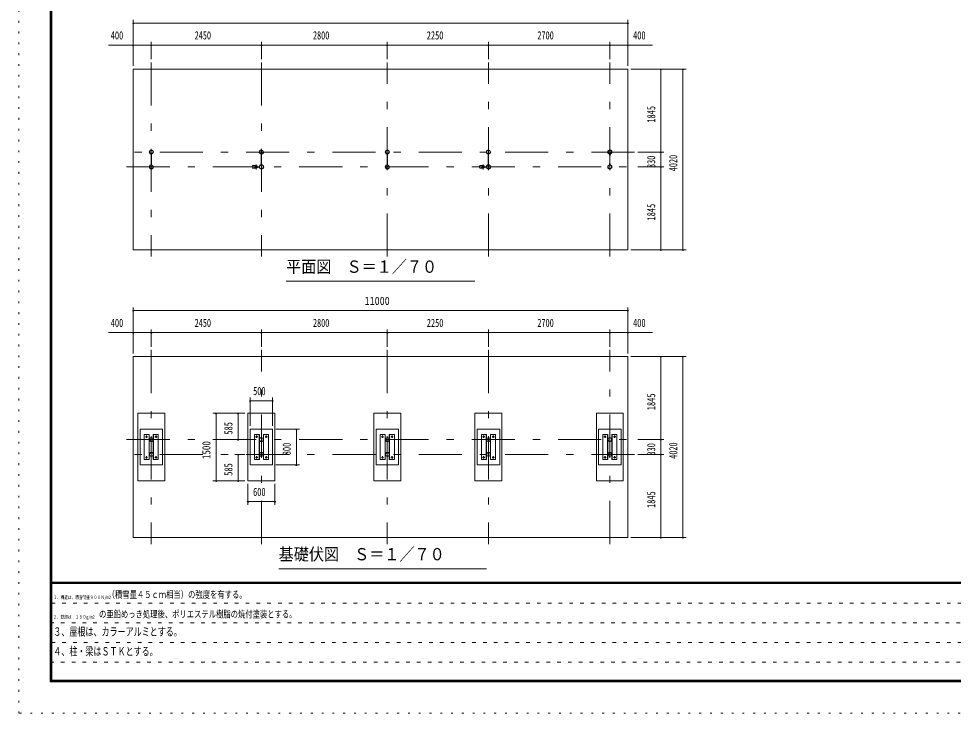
# Model space of a CAD drawing. Units: millimetres, scale not verified, with parts at other scales. Extents: x -31546 to 31551, y -14700 to 14700.
# Drawn here: x -10029 to 10761, y -14700 to 748 of the extents above; entities that cross this region are included whole.
import ezdxf
from ezdxf.enums import TextEntityAlignment as Align

# ---------------------------------------------------------------- set-up
doc = ezdxf.new("R2010")
doc.units = ezdxf.units.MM
doc.header["$LTSCALE"] = 80
for name, pattern in [('USER1', [3, 1, -2]), ('USER3', [24, 12, -5, 2, -5]), ('USER4', [3, 0.5, -2.5])]:
    doc.linetypes.add(name, pattern=pattern)
doc.layers.add('0-1_0-F1TEXT', color=7, linetype='Continuous')
for name, color, linetype, lineweight in [('0-2_1-07BOLD', 7, 'Continuous', 18), ('0-3_1-27CENTER', 3, 'USER3', 18), ('0-5_1-57DIM', 3, 'Continuous', 18), ('0-C_F-F1PAPER', 5, 'Continuous', 18), ('0-D_F-E_J_ADD', 5, 'USER4', 18)]:
    doc.layers.add(name, color=color, linetype=linetype, lineweight=lineweight)
doc.styles.add('ＭＳ ゴシック', font='')
doc.styles.get('ＭＳ ゴシック').set_extended_font_data('MS Gothic')

msp = doc.modelspace()

# ---------------------------------------------------------------- linework, layer by layer
at = {"layer": '0-2_1-07BOLD'}
for p, q in [((-7082.41, -2503.01), (-7082.41, -2261.91)), ((-7076.41, -2261.91), (-7076.41, -2503.01)), ((-4632.41, -2503.01), (-4632.41, -2261.91)), ((-4626.41, -2261.91), (-4626.41, -2503.01)), ((-1832.41, -2503.01), (-1832.41, -2261.91)), ((-1826.41, -2261.91), (-1826.41, -2503.01)), ((417.6, -2261.91), (417.6, -2503.01)), ((423.6, -2503.01), (423.6, -2261.91)), ((3117.59, -2261.91), (3117.59, -2503.01)), ((3123.59, -2503.01), (3123.59, -2261.91)), ((-4824.51, -2519.96), (-4756.93, -2519.96)), ((-4756.93, -2574.96), (-4824.51, -2574.96)), ((-4720.07, -2544.45), (-4673.86, -2544.45)), ((-4673.86, -2550.45), (-4720.07, -2550.45)), ((-4675.33, -2542.85), (-4718.68, -2542.85)), ((-4718.68, -2552.06), (-4675.33, -2552.06)), ((225.49, -2519.96), (293.08, -2519.96)), ((293.08, -2574.96), (225.49, -2574.96)), ((329.93, -2544.45), (376.14, -2544.45)), ((376.14, -2550.45), (329.93, -2550.45)), ((374.67, -2542.85), (331.33, -2542.85)), ((331.33, -2552.06), (374.67, -2552.06)), ((-7128.47, -8497.46), (-7128.47, -9057.46)), ((-7030.36, -9057.46), (-7030.36, -8497.46)), ((-4678.46, -8497.46), (-4678.46, -9057.46)), ((-4580.36, -9057.46), (-4580.36, -8497.46)), ((-1878.46, -8497.46), (-1878.46, -9057.46)), ((-1780.36, -9057.46), (-1780.36, -8497.46)), ((371.54, -8497.46), (371.54, -9057.46)), ((469.64, -9057.46), (469.64, -8497.46)), ((3071.54, -8497.46), (3071.54, -9057.46)), ((3169.64, -9057.46), (3169.64, -8497.46))]:
    msp.add_line(p, q, dxfattribs=at)
for points in [[(3520.59, -372.46), (3520.59, -4392.46), (-7479.41, -4392.46), (-7479.41, -372.46)], [(-7479.41, -6767.45), (-7479.41, -10787.46), (3520.59, -10787.46), (3520.59, -6767.45)], [(-7379.41, -8027.45), (-6779.41, -8027.45), (-6779.41, -9527.46), (-7379.41, -9527.46)], [(-4329.41, -8027.45), (-4929.41, -8027.45), (-4929.41, -9527.46), (-4329.41, -9527.46)], [(-2129.41, -8027.45), (-1529.41, -8027.45), (-1529.41, -9527.46), (-2129.41, -9527.46)], [(720.59, -8027.45), (120.59, -8027.45), (120.59, -9527.46), (720.59, -9527.46)], [(2820.59, -8027.45), (3420.59, -8027.45), (3420.59, -9527.46), (2820.59, -9527.46)], [(-7329.41, -8377.46), (-7329.41, -9177.46), (-6829.41, -9177.46), (-6829.41, -8377.46)], [(-7235.96, -8497.46), (-7123.96, -8497.46), (-7123.96, -9057.46), (-7235.96, -9057.46)], [(-7034.87, -9057.46), (-7034.87, -8497.46), (-6922.87, -8497.46), (-6922.87, -9057.46)], [(-4379.41, -8377.46), (-4879.41, -8377.46), (-4879.41, -9177.46), (-4379.41, -9177.46)], [(-4785.96, -8497.46), (-4673.96, -8497.46), (-4673.96, -9057.46), (-4785.96, -9057.46)], [(-4584.86, -9057.46), (-4584.86, -8497.46), (-4472.86, -8497.46), (-4472.86, -9057.46)], [(-2079.41, -8377.46), (-2079.41, -9177.46), (-1579.41, -9177.46), (-1579.41, -8377.46)], [(-1985.96, -8497.46), (-1873.96, -8497.46), (-1873.96, -9057.46), (-1985.96, -9057.46)], [(-1784.86, -9057.46), (-1784.86, -8497.46), (-1672.86, -8497.46), (-1672.86, -9057.46)], [(670.59, -8377.46), (670.59, -9177.46), (170.59, -9177.46), (170.59, -8377.46)], [(264.04, -8497.46), (376.04, -8497.46), (376.04, -9057.46), (264.04, -9057.46)], [(465.14, -9057.46), (465.14, -8497.46), (577.13, -8497.46), (577.13, -9057.46)], [(2870.59, -8377.46), (2870.59, -9177.46), (3370.59, -9177.46), (3370.59, -8377.46)], [(2964.04, -8497.46), (3076.04, -8497.46), (3076.04, -9057.46), (2964.04, -9057.46)], [(3165.14, -9057.46), (3165.14, -8497.46), (3277.13, -8497.46), (3277.13, -9057.46)]]:
    msp.add_lwpolyline(points, close=True, dxfattribs=at)
for points in [[(-7084.01, -2263.38), (-7084.01, -2292.46), (-7082.41, -2292.46)], [(-7076.41, -2292.46), (-7074.8, -2292.46), (-7074.8, -2263.38)], [(-4634.01, -2263.38), (-4634.01, -2292.46), (-4632.41, -2292.46)], [(-4626.41, -2292.46), (-4624.8, -2292.46), (-4624.8, -2263.38)], [(-1834.01, -2263.38), (-1834.01, -2292.46), (-1832.41, -2292.46)], [(-1826.41, -2292.46), (-1824.8, -2292.46), (-1824.8, -2263.38)], [(417.6, -2292.46), (415.99, -2292.46), (415.99, -2263.38)], [(425.2, -2263.38), (425.2, -2292.46), (423.6, -2292.46)], [(3117.59, -2292.46), (3115.98, -2292.46), (3115.98, -2263.38)], [(3125.19, -2263.38), (3125.19, -2292.46), (3123.59, -2292.46)], [(-7082.41, -2472.46), (-7084.01, -2472.46), (-7084.01, -2501.54)], [(-7074.8, -2501.54), (-7074.8, -2472.46), (-7076.41, -2472.46)], [(-4632.41, -2472.46), (-4634.01, -2472.46), (-4634.01, -2501.54)], [(-4624.8, -2501.54), (-4624.8, -2472.46), (-4626.41, -2472.46)], [(-1832.41, -2472.46), (-1834.01, -2472.46), (-1834.01, -2501.54)], [(-1824.8, -2501.54), (-1824.8, -2472.46), (-1826.41, -2472.46)], [(415.99, -2501.54), (415.99, -2472.46), (417.6, -2472.46)], [(423.6, -2472.46), (425.2, -2472.46), (425.2, -2501.54)], [(3115.98, -2501.54), (3115.98, -2472.46), (3117.59, -2472.46)], [(3123.59, -2472.46), (3125.19, -2472.46), (3125.19, -2501.54)]]:
    msp.add_lwpolyline(points, dxfattribs=at)
for centre, radius in [((-7079.41, -2217.46), 44.55), ((-7079.41, -2217.46), 40.35), ((-7079.41, -2169.06), 2.25), ((-4629.41, -2217.46), 44.55), ((-4629.41, -2217.46), 40.35), ((-4629.41, -2169.06), 2.25), ((-1829.41, -2217.46), 44.55), ((-1829.41, -2217.46), 40.35), ((-1829.41, -2169.06), 3.85), ((-1829.41, -2169.06), 2.25), ((420.59, -2217.46), 44.55), ((420.59, -2217.46), 40.35), ((420.59, -2169.06), 2.25), ((3120.59, -2217.46), 44.55), ((3120.59, -2217.46), 40.35), ((3120.59, -2169.06), 2.25), ((-7079.41, -2547.46), 44.55), ((-7079.41, -2547.46), 40.35), ((-7079.41, -2595.86), 2.25), ((-4778.76, -2547.46), 2.25), ((-4747.41, -2547.46), 27.5), ((-4629.41, -2547.46), 46.15), ((-4629.41, -2547.46), 44.55), ((-4629.41, -2547.46), 40.35), ((-4629.41, -2595.86), 2.25), ((-4581.01, -2547.46), 2.25), ((-1829.41, -2547.46), 44.55), ((-1829.41, -2547.46), 40.35), ((-1829.41, -2595.86), 3.85), ((-1829.41, -2595.86), 2.25), ((271.24, -2547.46), 2.25), ((302.59, -2547.46), 27.5), ((420.59, -2547.46), 46.15), ((420.59, -2547.46), 44.55), ((420.59, -2547.46), 40.35), ((420.59, -2595.86), 2.25), ((469, -2547.46), 2.25), ((3120.59, -2547.46), 44.55), ((3120.59, -2547.46), 40.35), ((3120.59, -2595.86), 2.25), ((-7185.91, -8547.46), 14.5), ((-7079.41, -8612.46), 44.55), ((-7079.41, -8612.46), 40.35), ((-6972.91, -8547.46), 14.5), ((-4735.91, -8547.46), 14.5), ((-4629.41, -8612.46), 44.55), ((-4629.41, -8612.46), 40.35), ((-4522.91, -8547.46), 14.5), ((-1935.91, -8547.46), 14.5), ((-1829.41, -8612.46), 44.55), ((-1829.41, -8612.46), 40.35), ((-1722.91, -8547.46), 14.5), ((314.09, -8547.46), 14.5), ((420.59, -8612.46), 44.55), ((420.59, -8612.46), 40.35), ((527.09, -8547.46), 14.5), ((3014.09, -8547.46), 14.5), ((3120.59, -8612.46), 44.55), ((3120.59, -8612.46), 40.35), ((3227.09, -8547.46), 14.5), ((-7079.41, -8942.45), 44.55), ((-7079.41, -8942.45), 40.35), ((-4629.41, -8942.45), 44.55), ((-4629.41, -8942.45), 40.35), ((-1829.41, -8942.45), 44.55), ((-1829.41, -8942.45), 40.35), ((420.59, -8942.45), 44.55), ((420.59, -8942.45), 40.35), ((3120.59, -8942.45), 44.55), ((3120.59, -8942.45), 40.35), ((-7185.91, -9007.46), 14.5), ((-6972.91, -9007.46), 14.5), ((-4735.91, -9007.46), 14.5), ((-4522.91, -9007.46), 14.5), ((-1935.91, -9007.46), 14.5), ((-1722.91, -9007.46), 14.5), ((314.09, -9007.46), 14.5), ((527.09, -9007.46), 14.5), ((3014.09, -9007.46), 14.5), ((3227.09, -9007.46), 14.5)]:
    msp.add_circle(centre, radius, dxfattribs=at)
for centre, radius, start, end in [((-7079.41, -2217.46), 46.15, 93.78961, 264.28209), ((-7079.41, -2169.06), 3.85, 322.09525, 270.00276), ((-7079.41, -2217.46), 46.15, 275.72758, 90.00154), ((-4629.41, -2217.46), 46.15, 93.78961, 264.28209), ((-4629.41, -2169.06), 3.85, 322.09525, 270.00276), ((-4629.41, -2217.46), 46.15, 275.72758, 90.00154), ((-1829.41, -2217.46), 46.15, 275.71791, 264.28209), ((420.59, -2217.46), 46.15, 93.78961, 264.28209), ((420.59, -2169.06), 3.85, 322.09525, 270.00276), ((420.59, -2217.46), 46.15, 275.72758, 90.00154), ((3120.59, -2217.46), 46.15, 89.99846, 264.27242), ((3120.59, -2169.06), 3.85, 269.99724, 217.90475), ((3120.59, -2217.46), 46.15, 275.71791, 86.21039), ((-7079.41, -2547.46), 46.15, 95.71837, 266.21085), ((-7079.41, -2595.86), 3.85, 90, 37.90752), ((-7079.41, -2547.46), 46.15, 269.99892, 84.27287), ((-4789.01, -2547.46), 44.9, 142.23546, 217.76454), ((-4778.76, -2547.46), 3.85, 51.34222, 0), ((-4747.41, -2547.46), 29.1, 9.09488, 180), ((-4747.41, -2547.46), 29.1, 185.93016, 350.90877), ((-4730.01, -2547.46), 44.9, 142.23546, 160.41136), ((-4730.01, -2547.46), 44.9, 199.58864, 217.76454), ((-4629.41, -2595.86), 3.85, 90, 37.90752), ((-4581.01, -2547.46), 3.85, 180, 127.90752), ((-1829.41, -2547.46), 46.15, 95.71837, 84.28163), ((260.99, -2547.46), 44.9, 142.23546, 217.76454), ((271.24, -2547.46), 3.85, 51.34222, 0), ((302.59, -2547.46), 29.1, 9.09488, 180), ((302.59, -2547.46), 29.1, 185.93016, 350.90877), ((320, -2547.46), 44.9, 142.23546, 160.41136), ((320, -2547.46), 44.9, 199.58864, 217.76454), ((420.59, -2595.86), 3.85, 90, 37.90752), ((469, -2547.46), 3.85, 180, 127.90752), ((3120.59, -2547.46), 46.15, 95.72713, 270.00108), ((3120.59, -2595.86), 3.85, 142.09248, 90), ((3120.59, -2547.46), 46.15, 273.78915, 84.28163)]:
    msp.add_arc(centre, radius, start, end, dxfattribs=at)
at = {"layer": '0-3_1-27CENTER'}
for p, q in [((-7079.41, -222.46), (-7079.41, -4542.46)), ((-4629.41, -222.46), (-4629.41, -4542.46)), ((-1829.41, -4542.46), (-1829.41, -222.46)), ((420.59, -4542.46), (420.59, -222.46)), ((3120.59, -4542.46), (3120.59, -222.46)), ((3670.59, -2217.46), (-7629.41, -2217.46)), ((-4747.41, -2492.46), (-4747.41, -2602.46)), ((302.59, -2492.46), (302.59, -2602.46)), ((-7629.41, -2547.46), (3670.59, -2547.46)), ((-4696.94, -2558.22), (-4696.94, -2536.69)), ((353.07, -2558.22), (353.07, -2536.69)), ((-7079.41, -6617.46), (-7079.41, -10937.46)), ((-4629.41, -10937.46), (-4629.41, -6617.46)), ((-1829.41, -6617.46), (-1829.41, -10937.46)), ((420.59, -6617.46), (420.59, -10937.46)), ((3120.59, -10937.46), (3120.59, -6617.46)), ((-7185.91, -8522.46), (-7185.91, -8572.46)), ((-6972.91, -8572.46), (-6972.91, -8522.46)), ((-4735.91, -8572.46), (-4735.91, -8522.46)), ((-4522.91, -8522.46), (-4522.91, -8572.46)), ((-1935.91, -8522.46), (-1935.91, -8572.46)), ((-1722.91, -8572.46), (-1722.91, -8522.46)), ((314.09, -8522.46), (314.09, -8572.46)), ((527.09, -8572.46), (527.09, -8522.46)), ((3014.09, -8572.46), (3014.09, -8522.46)), ((3227.09, -8522.46), (3227.09, -8572.46)), ((-7629.41, -8612.46), (3670.59, -8612.46)), ((-7160.91, -8547.46), (-7210.91, -8547.46)), ((-6947.91, -8547.46), (-6997.91, -8547.46)), ((-4710.91, -8547.46), (-4760.91, -8547.46)), ((-4547.91, -8547.46), (-4497.91, -8547.46)), ((-1910.91, -8547.46), (-1960.91, -8547.46)), ((-1697.91, -8547.46), (-1747.91, -8547.46)), ((339.09, -8547.46), (289.09, -8547.46)), ((552.09, -8547.46), (502.09, -8547.46)), ((2989.09, -8547.46), (3039.09, -8547.46)), ((3202.09, -8547.46), (3252.09, -8547.46)), ((3670.59, -8942.45), (-7629.41, -8942.45)), ((-7160.91, -9007.46), (-7210.91, -9007.46)), ((-7185.91, -9032.46), (-7185.91, -8982.46)), ((-6947.91, -9007.46), (-6997.91, -9007.46)), ((-6972.91, -8982.46), (-6972.91, -9032.46)), ((-4710.91, -9007.46), (-4760.91, -9007.46)), ((-4735.91, -8982.46), (-4735.91, -9032.46)), ((-4497.91, -9007.46), (-4547.91, -9007.46)), ((-4522.91, -9032.46), (-4522.91, -8982.46)), ((-1960.91, -9007.46), (-1910.91, -9007.46)), ((-1935.91, -9032.46), (-1935.91, -8982.46)), ((-1697.91, -9007.46), (-1747.91, -9007.46)), ((-1722.91, -8982.46), (-1722.91, -9032.46)), ((289.09, -9007.46), (339.09, -9007.46)), ((314.09, -9032.46), (314.09, -8982.46)), ((552.09, -9007.46), (502.09, -9007.46)), ((527.09, -8982.46), (527.09, -9032.46)), ((3039.09, -9007.46), (2989.09, -9007.46)), ((3014.09, -9032.46), (3014.09, -8982.46)), ((3252.09, -9007.46), (3202.09, -9007.46)), ((3227.09, -8982.46), (3227.09, -9032.46))]:
    msp.add_line(p, q, dxfattribs=at)
at = {"layer": '0-5_1-57DIM'}
for p, q in [((-7465.41, 652.54), (-7493.41, 652.54)), ((-7479.41, 722.54), (-7479.41, -302.46)), ((-7479.41, 652.54), (3520.59, 652.54)), ((3534.59, 652.54), (3506.59, 652.54)), ((3520.59, -302.46), (3520.59, 722.54)), ((-7079.41, 232.54), (-7079.41, -152.46)), ((-4629.41, -152.46), (-4629.41, 232.54)), ((-1829.41, -152.46), (-1829.41, 232.54)), ((420.59, 232.54), (420.59, -152.46)), ((3120.59, -152.46), (3120.59, 232.54)), ((-7479.41, 162.54), (-8028.91, 162.54)), ((-7465.41, 162.54), (-7493.41, 162.54)), ((-7479.41, 162.54), (-7079.41, 162.54)), ((-7065.41, 162.54), (-7093.41, 162.54)), ((-7079.41, 162.54), (-4629.41, 162.54)), ((-4615.41, 162.54), (-4643.41, 162.54)), ((-4629.41, 162.54), (-1829.41, 162.54)), ((-1815.41, 162.54), (-1843.41, 162.54)), ((-1829.41, 162.54), (420.59, 162.54)), ((434.59, 162.54), (406.59, 162.54)), ((420.59, 162.54), (3120.59, 162.54)), ((3134.59, 162.54), (3106.59, 162.54)), ((3120.59, 162.54), (3520.59, 162.54)), ((3534.59, 162.54), (3506.59, 162.54)), ((3520.59, 162.54), (4070.09, 162.54)), ((3590.59, -372.46), (4815.59, -372.46)), ((4269.6, -372.46), (4241.6, -372.46)), ((4255.6, -372.46), (4255.6, -2217.46)), ((4759.59, -372.46), (4731.59, -372.46)), ((4745.59, -372.46), (4745.59, -4392.46)), ((4325.6, -2217.46), (3740.59, -2217.46)), ((4269.6, -2217.46), (4241.6, -2217.46)), ((4255.6, -2217.46), (4255.6, -2547.46)), ((3740.59, -2547.46), (4325.6, -2547.46)), ((4269.6, -2547.46), (4241.6, -2547.46)), ((4255.6, -2547.46), (4255.6, -4392.46)), ((3590.59, -4392.46), (4815.59, -4392.46)), ((4269.6, -4392.46), (4241.6, -4392.46)), ((4759.59, -4392.46), (4731.59, -4392.46)), ((-4079.41, -5092.46), (120.59, -5092.46)), ((-7465.41, -5742.46), (-7493.41, -5742.46)), ((-7479.41, -5672.46), (-7479.41, -6697.46)), ((-7479.41, -5742.46), (3520.59, -5742.46)), ((3534.59, -5742.46), (3506.59, -5742.46)), ((3520.59, -6697.46), (3520.59, -5672.46)), ((-7479.41, -6232.46), (-8028.91, -6232.46)), ((-7465.41, -6232.46), (-7493.41, -6232.46)), ((-7479.41, -6232.46), (-7079.41, -6232.46)), ((-7065.41, -6232.46), (-7093.41, -6232.46)), ((-7079.41, -6162.46), (-7079.41, -6547.46)), ((-7079.41, -6232.46), (-4629.41, -6232.46)), ((-4615.41, -6232.46), (-4643.41, -6232.46)), ((-4629.41, -6547.46), (-4629.41, -6162.46)), ((-4629.41, -6232.46), (-1829.41, -6232.46)), ((-1815.41, -6232.46), (-1843.41, -6232.46)), ((-1829.41, -6547.46), (-1829.41, -6162.46)), ((-1829.41, -6232.46), (420.59, -6232.46)), ((434.59, -6232.46), (406.59, -6232.46)), ((420.59, -6162.46), (420.59, -6547.46)), ((420.59, -6232.46), (3120.59, -6232.46)), ((3134.59, -6232.46), (3106.59, -6232.46)), ((3120.59, -6547.46), (3120.59, -6162.46)), ((3120.59, -6232.46), (3520.59, -6232.46)), ((3534.59, -6232.46), (3506.59, -6232.46)), ((3520.59, -6232.46), (4070.09, -6232.46)), ((3590.59, -6767.46), (4815.59, -6767.46)), ((4269.6, -6767.46), (4241.6, -6767.46)), ((4255.6, -6767.46), (4255.6, -8612.46)), ((4759.59, -6767.46), (4731.59, -6767.46)), ((4745.59, -6767.46), (4745.59, -10787.46)), ((-4879.41, -8307.46), (-4879.41, -7677.45)), ((-4379.41, -7677.45), (-4379.41, -8307.46)), ((-4865.41, -7747.45), (-4893.41, -7747.45)), ((-4879.41, -7747.45), (-4379.41, -7747.45)), ((-4365.41, -7747.45), (-4393.41, -7747.45)), ((-4999.41, -8027.46), (-5709.41, -8027.46)), ((-5625.41, -8027.46), (-5653.41, -8027.46)), ((-5639.41, -8027.46), (-5639.41, -9527.46)), ((-5135.41, -8027.46), (-5163.41, -8027.46)), ((-5149.41, -8027.46), (-5149.41, -8612.46)), ((-4309.41, -8377.46), (-3782.48, -8377.46)), ((-3838.48, -8377.46), (-3866.48, -8377.46)), ((-3852.48, -8377.46), (-3852.48, -9177.46)), ((-5219.41, -8612.46), (-4999.41, -8612.46)), ((-5135.41, -8612.46), (-5163.41, -8612.46)), ((3740.59, -8612.46), (4325.6, -8612.46)), ((4269.6, -8612.46), (4241.6, -8612.46)), ((4255.6, -8612.46), (4255.6, -8942.46)), ((-4999.41, -8942.45), (-5219.41, -8942.45)), ((-5135.41, -8942.46), (-5163.41, -8942.46)), ((-5149.41, -8942.45), (-5149.41, -9527.46)), ((4325.6, -8942.46), (3740.59, -8942.46)), ((4269.6, -8942.46), (4241.6, -8942.46)), ((4255.6, -8942.46), (4255.6, -10787.46)), ((-3782.48, -9177.46), (-4309.41, -9177.46)), ((-3838.48, -9177.46), (-3866.48, -9177.46)), ((-5709.41, -9527.46), (-4999.41, -9527.46)), ((-5625.41, -9527.46), (-5653.41, -9527.46)), ((-5135.41, -9527.46), (-5163.41, -9527.46)), ((-4929.41, -9597.46), (-4929.41, -10062.27)), ((-4329.41, -10062.27), (-4329.41, -9597.46)), ((-4915.41, -9992.27), (-4943.41, -9992.27)), ((-4929.41, -9992.27), (-4329.41, -9992.27)), ((-4315.41, -9992.27), (-4343.41, -9992.27)), ((4815.59, -10787.46), (3590.59, -10787.46)), ((4269.6, -10787.46), (4241.6, -10787.46)), ((4759.59, -10787.46), (4731.59, -10787.46)), ((374.45, -11487.46), (-4245.54, -11487.46))]:
    msp.add_line(p, q, dxfattribs=at)
for centre in [(-7479.41, 652.54), (3520.59, 652.54), (-7479.41, 162.54), (-7079.41, 162.54), (-4629.41, 162.54), (-1829.41, 162.54), (420.59, 162.54), (3120.59, 162.54), (3520.59, 162.54), (4255.6, -372.46), (4745.59, -372.46), (4255.6, -2217.46), (4255.6, -2547.46), (4255.6, -4392.46), (4745.59, -4392.46), (-7479.41, -5742.46), (3520.59, -5742.46), (-7479.41, -6232.46), (-7079.41, -6232.46), (-4629.41, -6232.46), (-1829.41, -6232.46), (420.59, -6232.46), (3120.59, -6232.46), (3520.59, -6232.46), (4255.6, -6767.46), (4745.59, -6767.46), (-4879.41, -7747.45), (-4379.41, -7747.45), (-5639.41, -8027.46), (-5149.41, -8027.46), (-3852.48, -8377.46), (-5149.41, -8612.46), (4255.6, -8612.46), (-5149.41, -8942.46), (4255.6, -8942.46), (-3852.48, -9177.46), (-5639.41, -9527.46), (-5149.41, -9527.46), (-4929.41, -9992.27), (-4329.41, -9992.27), (4255.6, -10787.46), (4745.59, -10787.46)]:
    msp.add_arc(centre, 14, 180, 0, dxfattribs=at)
at = {"layer": '0-C_F-F1PAPER'}
for p, q in [((30816.13, -11781), (-9293.87, -11781)), ((-9293.87, -11784.5), (30816.13, -11784.5)), ((30816.13, -11788), (-9293.87, -11788)), ((-9293.87, -11791.5), (30816.13, -11791.5)), ((30816.13, -11795), (-9293.87, -11795)), ((-9293.87, -11798.5), (30816.13, -11798.5)), ((30816.13, -11802), (-9293.87, -11802)), ((-9293.87, -11805.5), (30816.13, -11805.5)), ((30816.13, -11809), (-9293.87, -11809)), ((-9293.87, -11812.5), (30816.13, -11812.5)), ((30816.13, -11816), (-9293.87, -11816))]:
    msp.add_line(p, q, dxfattribs=at)
at = {"layer": '0-C_F-F1PAPER', "color": 6, "linetype": 'USER1'}
for p, q in [((16221.14, -12252.8), (-9328.87, -12252.8)), ((-9328.87, -12689.6), (16221.14, -12689.6)), ((16221.14, -13126.4), (-9328.87, -13126.4)), ((-9328.87, -13563.2), (12709.94, -13563.2))]:
    msp.add_line(p, q, dxfattribs=at)
at = {"layer": '0-C_F-F1PAPER'}
for points in [[(30851.13, -14000), (-9328.87, -14000), (-9328.87, 14140), (30851.13, 14140)], [(30847.63, -13996.5), (30847.63, 14136.5), (-9325.37, 14136.5), (-9325.37, -13996.5)], [(30844.13, -13993), (30844.13, 14133), (-9321.87, 14133), (-9321.87, -13993)], [(30840.63, -13989.5), (-9318.37, -13989.5), (-9318.37, 14129.5), (30840.63, 14129.5)], [(30837.13, -13986), (30837.13, 14126), (-9314.87, 14126), (-9314.87, -13986)], [(30833.63, -13982.5), (-9311.37, -13982.5), (-9311.37, 14122.5), (30833.63, 14122.5)], [(30830.13, -13979), (30830.13, 14119), (-9307.87, 14119), (-9307.87, -13979)], [(30826.63, -13975.5), (-9304.37, -13975.5), (-9304.37, 14115.5), (30826.63, 14115.5)], [(30823.13, -13972), (-9300.87, -13972), (-9300.87, 14112), (30823.13, 14112)], [(30819.63, -13968.5), (-9297.37, -13968.5), (-9297.37, 14108.5), (30819.63, 14108.5)], [(30816.13, -13965), (30816.13, 14105), (-9293.87, 14105), (-9293.87, -13965)]]:
    msp.add_lwpolyline(points, close=True, dxfattribs=at)
at = {"layer": '0-D_F-E_J_ADD'}
msp.add_lwpolyline([(31551.13, -14700), (-10028.87, -14700), (-10028.87, 14700), (31551.13, 14700)], close=True, dxfattribs=at)

# ---------------------------------------------------------------- texts
at = {"layer": '0-1_0-F1TEXT', "style": 'ＭＳ ゴシック'}
for s, height, width, p in [('（積雪量４５ｃｍ相当）の強度を有する。', 155, 0.75, (-8051.38, -12182.8)), ('１、構造は、積雪荷重９００Ｎ/m2', 77.49, 0.75, (-9258.87, -12182.8)), ('\u3000の亜鉛めっき処理後、ポリエステル樹脂の焼付塗装とする。', 155, 0.75, (-8405.43, -12619.6)), ('２、鉄部は\u3000１８０g/m2', 77.49, 0.75, (-9258.87, -12619.6)), ('３、屋根は、カラーアルミとする。', 182.3, 0.7, (-9258.87, -13031.53)), ('４、柱・梁はＳＴＫとする。', 182.3, 0.7, (-9258.87, -13468.33))]:
    msp.add_text(s, height=height, dxfattribs=dict(at, width=width)).set_placement(p, align=Align.BOTTOM_LEFT)
at = {"layer": '0-5_1-57DIM', "color": 7, "style": 'ＭＳ ゴシック'}
for s, height, width, p in [('400', 182.3, 0.75, (-7981.84, 232.54)), ('2450', 182.3, 0.7, (-6114.82, 232.54)), ('2800', 182.3, 0.7, (-3483.19, 232.54)), ('2250', 182.3, 0.65, (-951.76, 232.54)), ('2700', 182.3, 0.7, (1509.35, 232.54)), ('400', 182.3, 0.75, (3637.67, 232.54)), ('平面図\u3000Ｓ＝１／７０', 273.5, 0.9, (-4079.41, -4985.15)), ('11000', 182.3, 0.9, (-2333.67, -5672.46)), ('400', 182.3, 0.75, (-7981.84, -6162.46)), ('2450', 182.3, 0.7, (-6114.82, -6162.46)), ('2800', 182.3, 0.7, (-3483.19, -6162.46)), ('2250', 182.3, 0.65, (-951.76, -6162.46)), ('2700', 182.3, 0.7, (1509.35, -6162.46)), ('400', 182.3, 0.75, (3637.67, -6162.46)), ('500', 182.3, 0.75, (-4814.83, -7677.45)), ('600', 182.3, 0.75, (-4815.41, -9922.27)), ('基礎伏図\u3000Ｓ＝１／７０', 273.5, 0.9, (-4245.54, -11380.15))]:
    msp.add_text(s, height=height, dxfattribs=dict(at, width=width)).set_placement(p, align=Align.BOTTOM_LEFT)
for s, width, p in [('1845', 0.75, (4185.6, -1564.08)), ('330', 0.7, (4185.6, -2571.21)), ('4020', 0.7, (4675.59, -2644.11)), ('1845', 0.75, (4185.6, -3739.07)), ('1845', 0.75, (4185.6, -7959.07)), ('585', 0.65, (-5219.41, -8501.81)), ('1500', 0.8, (-5709.41, -9044.83)), ('800', 0.75, (-3922.48, -8961.43)), ('330', 0.7, (4185.6, -8966.21)), ('4020', 0.7, (4675.59, -9039.11)), ('585', 0.65, (-5219.41, -9416.81)), ('1845', 0.75, (4185.6, -10134.08))]:
    msp.add_text(s, height=182.3, rotation=90, dxfattribs=dict(at, width=width)).set_placement(p, align=Align.BOTTOM_LEFT)

doc.saveas('drawing.dxf')
